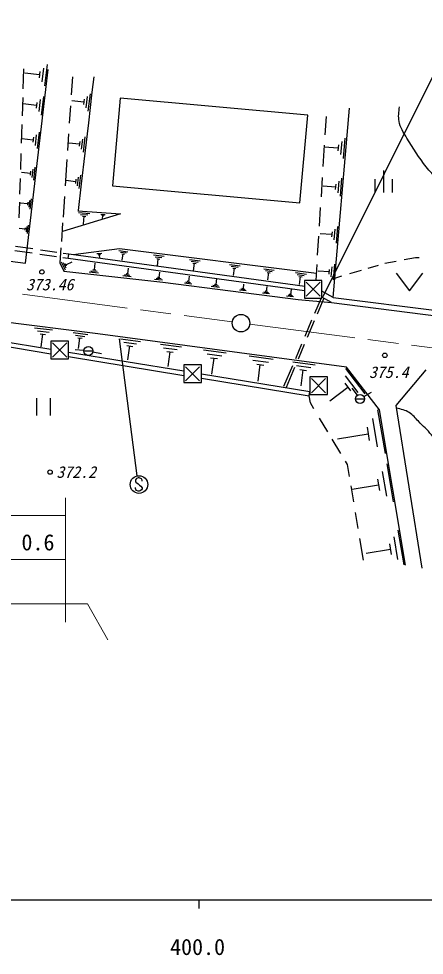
# Model space of a CAD drawing. Units: millimetres, scale not verified. Extents: x 40000 to 680000, y 20000 to 380000.
# Drawn here: x 447564 to 493553, y 198715 to 304816 of the extents above; entities that cross this region are included whole.
import ezdxf
from ezdxf.enums import TextEntityAlignment as Align

# ---------------------------------------------------------------- set-up
doc = ezdxf.new("R2010")
doc.units = ezdxf.units.MM
doc.header["$LTSCALE"] = 1000
doc.linetypes.add('CHAIN', pattern=[18.5, 12, -1.5, 3.5, -1.5])
for name, color, linetype, lineweight in [('M-BGD', 7, 'Continuous', 25), ('M-BMK', 2, 'CHAIN', 13), ('M-BMK-SRVR', 3, 'Continuous', 25), ('M-STR-HTXT', 7, 'Continuous', 13), ('M-STR-STR3', 7, 'Continuous', 25), ('M-STR-STRC', 7, 'Continuous', 25), ('M-TTL-BAND', 7, 'Continuous', 25)]:
    doc.layers.add(name, color=color, linetype=linetype, lineweight=lineweight)
doc.styles.add('ＭＳ ゴシック', font='')
doc.styles.get('ＭＳ ゴシック').set_extended_font_data('MS Gothic')

msp = doc.modelspace()

# ---------------------------------------------------------------- linework, layer by layer
at = {"layer": 'M-BGD'}
for p, q in [((450370, 299232), (450190, 297672)), ((450780, 299612), (450500, 297212)), ((448117, 299126), (448045, 296871)), ((448240, 298692), (449920, 298492)), ((448317, 277134), (450922, 299076)), ((449960, 298852), (449880, 298132)), ((453650, 298248), (453513, 296200)), ((456077, 298247), (455869, 296479)), ((450360, 296022), (450100, 293872)), ((455650, 296312), (455410, 294352)), ((455869, 296479), (455462, 293035)), ((448013, 295874), (447948, 293825)), ((448080, 295202), (449590, 295022)), ((449620, 295342), (449550, 294702)), ((449990, 295682), (449830, 294292)), ((453570, 295562), (454950, 295402)), ((454980, 295692), (454910, 295102)), ((455320, 296002), (455160, 294732)), ((459086, 295827), (458187, 285868)), ((480333, 293909), (459086, 295827)), ((453430, 294959), (453299, 292994)), ((479434, 283950), (480333, 293909)), ((483239, 273235), (485054, 294700)), ((455462, 293035), (455054, 289576)), ((482328, 291673), (482459, 293729)), ((447916, 292822), (447849, 290703)), ((449880, 291962), (449660, 290102)), ((453218, 291789), (453092, 289904)), ((447900, 291252), (449210, 291102)), ((449240, 291382), (449170, 290822)), ((449560, 291672), (449420, 290462)), ((453240, 290772), (454450, 290632)), ((454480, 290892), (454420, 290372)), ((454780, 291162), (454640, 290042)), ((455070, 291432), (454860, 289702)), ((484190, 290902), (484060, 289422)), ((484560, 291272), (484370, 288992)), ((482100, 288093), (482253, 290495)), ((482190, 290322), (483780, 290192)), ((483810, 290532), (483750, 289842)), ((447812, 289560), (447754, 287719)), ((453023, 288868), (452823, 285878)), ((455054, 289576), (454647, 286128)), ((449160, 287762), (449050, 286812)), ((449400, 287982), (449230, 286532)), ((488942, 287623), (488942, 285123)), ((447721, 286703), (447665, 284940)), ((447870, 287432), (448890, 287312)), ((448910, 287532), (448860, 287092)), ((452940, 286512), (454020, 286392)), ((454040, 286622), (453990, 286162)), ((454300, 286862), (454190, 285872)), ((454560, 287102), (454380, 285572)), ((481880, 284656), (482019, 286822)), ((484180, 286742), (484010, 284722)), ((487942, 286623), (487942, 285123)), ((489942, 285123), (489942, 286623)), ((454647, 286128), (454288, 283088)), ((458187, 285868), (479434, 283950)), ((482080, 285902), (483490, 285782)), ((483510, 286082), (483460, 285482)), ((483850, 286412), (483740, 285102)), ((448980, 284402), (448840, 283252)), ((452742, 284659), (452586, 282326)), ((447637, 284044), (447580, 282245)), ((447760, 283962), (448570, 283872)), ((448590, 284042), (448550, 283692)), ((448790, 284222), (448700, 283472)), ((481666, 281301), (481801, 283417)), ((459089, 282720), (452526, 280728)), ((454286, 283066), (459089, 282720)), ((454360, 282852), (455640, 282762)), ((454570, 282652), (455410, 282592)), ((454780, 282442), (455170, 282412)), ((454910, 281532), (454980, 282432)), ((456860, 282682), (457370, 282642)), ((456950, 282602), (457280, 282572)), ((457030, 282512), (457180, 282502)), ((457080, 282152), (457110, 282512)), ((448470, 281292), (448400, 280682)), ((448630, 281442), (448520, 280502)), ((452544, 281693), (452403, 279587)), ((483720, 281292), (483560, 279402)), ((447630, 281082), (448290, 281002)), ((448310, 281142), (448270, 280862)), ((481457, 278019), (481594, 280169)), ((481750, 280502), (483080, 280392)), ((483100, 280672), (483050, 280112)), ((483410, 280982), (483310, 279762)), ((432537, 279137), (448317, 277134)), ((449098, 278242), (447123, 278536)), ((449156, 278739), (447195, 279030)), ((451859, 277831), (449966, 278113)), ((451884, 278333), (450045, 278606)), ((452354, 278850), (452241, 277157)), ((453254, 278129), (452611, 278225)), ((453185, 277634), (453236, 278132)), ((480019, 274487), (453254, 278129)), ((458985, 278735), (453736, 278063)), ((456410, 278202), (456980, 278272)), ((456520, 278132), (456890, 278182)), ((456630, 278062), (456800, 278082)), ((456770, 277672), (456720, 278072)), ((458930, 278542), (459940, 278412)), ((481325, 275951), (458985, 278735)), ((459090, 278372), (459750, 278282)), ((459250, 278192), (459550, 278152)), ((459310, 277462), (459400, 278172)), ((462840, 278052), (464040, 277902)), ((452241, 277157), (452695, 276202)), ((452870, 276312), (452410, 277252)), ((453184, 277634), (452577, 277724)), ((452930, 276552), (452640, 277162)), ((452990, 276782), (452860, 277062)), ((453590, 277242), (452930, 276922)), ((479952, 273991), (453184, 277634)), ((456210, 277112), (456130, 276362)), ((463030, 277852), (463810, 277752)), ((463210, 277642), (463570, 277592)), ((463290, 276782), (463390, 277622)), ((466930, 277542), (468130, 277392)), ((467120, 277342), (467900, 277242)), ((467300, 277132), (467670, 277082)), ((467380, 276262), (467490, 277112)), ((471470, 276982), (472660, 276832)), ((481275, 275176), (481391, 276989)), ((483360, 276992), (483210, 275242)), ((489070, 277128), (490371, 277368)), ((491289, 277537), (492540, 277767)), ((492540, 277767), (492974, 277776)), ((452695, 276202), (463923, 274975)), ((456630, 275972), (455550, 276092)), ((456460, 276162), (455760, 276232)), ((456290, 276342), (455960, 276372)), ((460030, 275882), (459750, 275922)), ((459960, 276562), (459890, 275902)), ((463510, 276122), (463450, 275502)), ((471660, 276782), (472430, 276682)), ((471850, 276572), (472200, 276522)), ((471920, 275712), (472030, 276552)), ((475350, 276492), (476540, 276342)), ((475540, 276292), (476310, 276192)), ((475730, 276082), (476080, 276042)), ((475800, 275232), (475910, 276062)), ((478940, 276052), (480190, 275892)), ((481530, 276262), (482760, 276162)), ((482780, 276422), (482730, 275892)), ((483070, 276712), (482970, 275572)), ((485120, 275947), (486423, 276337)), ((487179, 276563), (488347, 276912)), ((490380, 275993), (491880, 273993)), ((491880, 273993), (493380, 275993)), ((460330, 275562), (459380, 275672)), ((460180, 275722), (459570, 275802)), ((463860, 275182), (462970, 275282)), ((463720, 275332), (463140, 275402)), ((463580, 275482), (463310, 275512)), ((463923, 274975), (479241, 273020)), ((467190, 274762), (466360, 274862)), ((467060, 274902), (466520, 274972)), ((466930, 275042), (466680, 275072)), ((466880, 275642), (466810, 275062)), ((469990, 275372), (469910, 274702)), ((479140, 275842), (479950, 275732)), ((479330, 275622), (479710, 275572)), ((479410, 274722), (479520, 275602)), ((479952, 275176), (479952, 273176)), ((481952, 275176), (479952, 275176)), ((480142, 274976), (481742, 273376)), ((481742, 274976), (480142, 273376)), ((481952, 273176), (481952, 275176)), ((483425, 275441), (484211, 275676)), ((470350, 274352), (469390, 274482)), ((470200, 274522), (469580, 274602)), ((470050, 274682), (469760, 274722)), ((473340, 273972), (472600, 274072)), ((473230, 274102), (472740, 274172)), ((473110, 274232), (472880, 274262)), ((473060, 274762), (473000, 274252)), ((475890, 273772), (475370, 273842)), ((475760, 273912), (475520, 273942)), ((475710, 274482), (475640, 273932)), ((478440, 274142), (478370, 273582)), ((483239, 273235), (481952, 273970)), ((456524, 269099), (422410, 273473)), ((476010, 273632), (475210, 273732)), ((478740, 273292), (477940, 273392)), ((478620, 273432), (478100, 273492)), ((478490, 273562), (478250, 273592)), ((479241, 273020), (483045, 272655)), ((479952, 273176), (481952, 273176)), ((481851, 273176), (481115, 271440)), ((482168, 273155), (481406, 271356)), ((483045, 272655), (481952, 273279)), ((483239, 273235), (495260, 271716)), ((483045, 272655), (495183, 271121)), ((480780, 270649), (480001, 268810)), ((481075, 270576), (480289, 268721)), ((436022, 269847), (451214, 267373)), ((449370, 269812), (451390, 269562)), ((436022, 269340), (451214, 266866)), ((449690, 269472), (451000, 269302)), ((450000, 269122), (450610, 269042)), ((450120, 267662), (450310, 269082)), ((453720, 269262), (455410, 269042)), ((453990, 268972), (455080, 268832)), ((454250, 268672), (454750, 268612)), ((454350, 267462), (454500, 268642)), ((479367, 266060), (456524, 269099)), ((459120, 268552), (461360, 268252)), ((451214, 268286), (451214, 266286)), ((453214, 268286), (451214, 268286)), ((451404, 268086), (453004, 266486)), ((453004, 268086), (451404, 266486)), ((453214, 266286), (453214, 268286)), ((459470, 268172), (460930, 267972)), ((459810, 267782), (460490, 267692)), ((459940, 266162), (460150, 267742)), ((463630, 267952), (466010, 267642)), ((464000, 267542), (465550, 267342)), ((479643, 267966), (478936, 266300)), ((479942, 267903), (479241, 266249)), ((453214, 267047), (466275, 264920)), ((453214, 266541), (466275, 264414)), ((454960, 267222), (453970, 267322)), ((454964, 267177), (455964, 267177)), ((455950, 267082), (456940, 266902)), ((464360, 267132), (465080, 267032)), ((464500, 265412), (464720, 267082)), ((468530, 267302), (471100, 266962)), ((468930, 266862), (470600, 266642)), ((469320, 266412), (470090, 266312)), ((469470, 264562), (469710, 266362)), ((473710, 266612), (476400, 266252)), ((451214, 266286), (453214, 266286)), ((466275, 265592), (466275, 263592)), ((468275, 265592), (466275, 265592)), ((466465, 265392), (468065, 263792)), ((468065, 265392), (466465, 263792)), ((468275, 263592), (468275, 265592)), ((474130, 266152), (475880, 265912)), ((474550, 265682), (475350, 265572)), ((474700, 263742), (474950, 265632)), ((478592, 265488), (477600, 263148)), ((478838, 265298), (477877, 263031)), ((478650, 265952), (481190, 265612)), ((479050, 265512), (480700, 265292)), ((484750, 265342), (479367, 266060)), ((488473, 260498), (484750, 265342)), ((468275, 264594), (480577, 262591)), ((479440, 265072), (480200, 264972)), ((479580, 263242), (479820, 265022)), ((480577, 264244), (480577, 262244)), ((482577, 264244), (480577, 264244)), ((482577, 262244), (482577, 264244)), ((484580, 264352), (486020, 262482)), ((484620, 265182), (486830, 262312)), ((490357, 260991), (493766, 265028)), ((466275, 263592), (468275, 263592)), ((468275, 264088), (480497, 262097)), ((480767, 264044), (482367, 262444)), ((482367, 264044), (480767, 262444)), ((484540, 263512), (485200, 262652)), ((480497, 262097), (480559, 262594)), ((480641, 261297), (480497, 262097)), ((480577, 262244), (482577, 262244)), ((482860, 261542), (484870, 263082)), ((485980, 262152), (485390, 262962)), ((486700, 262002), (487550, 262522)), ((449622, 259847), (449622, 261847)), ((451122, 261847), (451122, 259847)), ((481044, 260628), (480641, 261297)), ((485767, 261741), (486767, 261741)), ((488260, 260522), (489100, 255562)), ((491433, 242914), (488473, 260498)), ((493317, 242555), (490357, 260991)), ((482612, 258027), (481679, 259574)), ((487670, 259532), (488210, 256312)), ((487070, 258542), (487320, 257052)), ((484101, 255554), (483114, 257192)), ((483720, 257212), (487200, 257802)), ((484855, 254303), (484609, 254711)), ((485082, 252946), (484855, 254303)), ((489300, 254372), (490020, 250082)), ((488260, 252652), (488480, 251362)), ((488780, 253512), (489250, 250722)), ((485561, 250068), (485256, 251901)), ((485370, 251502), (488370, 252012)), ((486060, 247077), (485757, 248895)), ((490560, 246892), (491220, 242952)), ((486657, 243491), (486253, 245918)), ((489610, 245312), (489810, 244132)), ((490090, 246102), (490520, 243542)), ((486950, 244262), (489710, 244722))]:
    msp.add_line(p, q, dxfattribs=at)
for centre, radius in [((450191, 276135), 250), ((455464, 267177), 500), ((489078, 266679), 250), ((486267, 261741), 500), ((451118, 253451), 250)]:
    msp.add_circle(centre, radius, dxfattribs=at)
for points, knots in [([(496208, 277867), (496430, 278673), (496653, 279479), (496789, 280303), (496911, 281037), (496965, 281786), (496895, 282531), (496814, 283400), (496565, 284263), (496153, 285024), (495542, 286151), (494574, 287053), (493766, 288047), (492949, 289053), (492297, 290152), (491592, 291282), (491209, 291895), (490811, 292516), (490690, 293192), (490596, 293718), (490669, 294277), (490743, 294836)], [0, 0, 0, 0, 1, 1, 1, 2, 2, 2, 3, 3, 3, 4, 4, 4, 5, 5, 5, 6, 6, 6, 7, 7, 7, 7]), ([(508138, 250146), (507024, 250104), (505910, 250062), (504799, 250011), (504006, 249974), (503215, 249933), (502417, 250011), (501689, 250081), (500954, 250251), (500321, 250582), (499288, 251123), (498522, 252094), (497748, 253012), (497044, 253847), (496333, 254638), (495747, 255537), (495283, 256248), (494897, 257028), (494366, 257681), (493924, 258224), (493382, 258681), (492889, 259205), (492552, 259563), (492239, 259953), (491841, 260206), (491424, 260470), (490914, 260584), (490404, 260698)], [0, 0, 0, 0, 1, 1, 1, 2, 2, 2, 3, 3, 3, 4, 4, 4, 5, 5, 5, 6, 6, 6, 7, 7, 7, 8, 8, 8, 9, 9, 9, 9])]:
    msp.add_open_spline(points, degree=3, knots=knots, dxfattribs=at)
at = {"layer": 'M-BMK'}
for p, q in [((374618, 283325), (471780, 270467)), ((473762, 270198), (536269, 262179))]:
    msp.add_line(p, q, dxfattribs=at)
at = {"layer": 'M-BMK-SRVR'}
msp.add_circle((472770, 270326), 1000, dxfattribs=at)
at = {"layer": 'M-STR-HTXT'}
for p, q in [((452875, 250535), (452875, 236453)), ((410386, 248535), (452875, 248535)), ((410386, 243535), (452875, 243535)), ((407875, 238535), (452875, 238535)), ((452875, 238535), (455375, 238535)), ((455375, 238535), (457652, 234435))]:
    msp.add_line(p, q, dxfattribs=at)
at = {"layer": 'M-STR-STR3'}
msp.add_line((497753, 304816), (482056, 273325), dxfattribs=at)
at = {"layer": 'M-STR-STRC'}
for p, q in [((461000, 253027), (459007, 268567)), ((460917, 252744), (460794, 252560)), ((460794, 252560), (460796, 252428)), ((461110, 252810), (460917, 252744)), ((461231, 252808), (461110, 252810)), ((461481, 252689), (461231, 252808)), ((461544, 252557), (461481, 252689)), ((461544, 252428), (461544, 252557)), ((460796, 251580), (460794, 251701)), ((460796, 252428), (460860, 252299)), ((460836, 251478), (460796, 251580)), ((460920, 251367), (460836, 251478)), ((460860, 252299), (461115, 252118)), ((461115, 252118), (461244, 251986)), ((461244, 251986), (461423, 251870)), ((461423, 251870), (461550, 251670)), ((461544, 251559), (461484, 251428)), ((461550, 251670), (461544, 251559)), ((461107, 251306), (460920, 251367)), ((461241, 251306), (461107, 251306)), ((461341, 251335), (461241, 251306)), ((461484, 251428), (461341, 251335))]:
    msp.add_line(p, q, dxfattribs=at)
msp.add_circle((461201, 252047), 1000, dxfattribs=at)
at = {"layer": 'M-TTL-BAND'}
for p, q in [((40000, 205000), (579000, 205000)), ((468000, 205000), (468000, 204000))]:
    msp.add_line(p, q, dxfattribs=at)

# ---------------------------------------------------------------- texts
at = {"layer": 'M-BGD', "style": 'ＭＳ ゴシック', "oblique": 15}
for s, p in [('373.46', (448383, 274703)), ('375.4', (487277, 264774)), ('372.2', (451836, 253460))]:
    msp.add_text(s, height=1320, dxfattribs=at).set_placement(p, align=Align.MIDDLE_LEFT)
at = {"layer": 'M-STR-HTXT', "style": 'ＭＳ ゴシック'}
msp.add_text('0.6', height=1833, dxfattribs=at).set_placement((447875, 244035), align=Align.BOTTOM_LEFT)
at = {"layer": 'M-TTL-BAND', "style": 'ＭＳ ゴシック'}
msp.add_text('400.0', height=1833, dxfattribs=at).set_placement((467844, 198195), align=Align.BOTTOM_CENTER)

doc.saveas('drawing.dxf')
